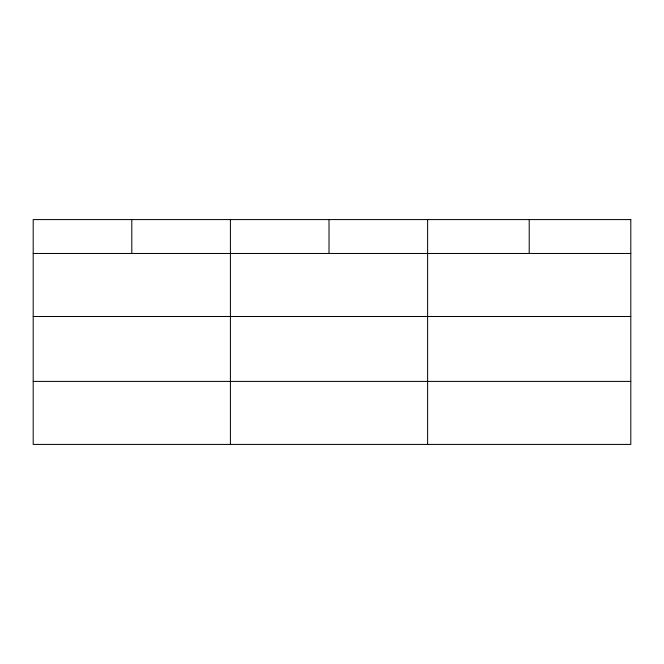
<?xml version="1.0" encoding="UTF-8"?>
<svg xmlns="http://www.w3.org/2000/svg" width="664" height="664" viewBox="0 0 664 664"><rect width="100%" height="100%" fill="white"/><g stroke="black" fill="none" stroke-linecap="round" stroke-linejoin="round"><path stroke-width="1" d="M33.2 253.474L630.8 253.474M33.2 316.487L630.8 316.487M33.2 381.402L630.8 381.402M529.208 219.585L529.208 253.474M427.616 219.585L427.616 444.415M329.012 219.585L329.012 253.474M230.408 219.585L230.408 444.415M131.804 219.585L131.804 253.474M630.8 219.585L33.2 219.585L33.2 444.415L630.8 444.415L630.8 219.585"/></g></svg>
